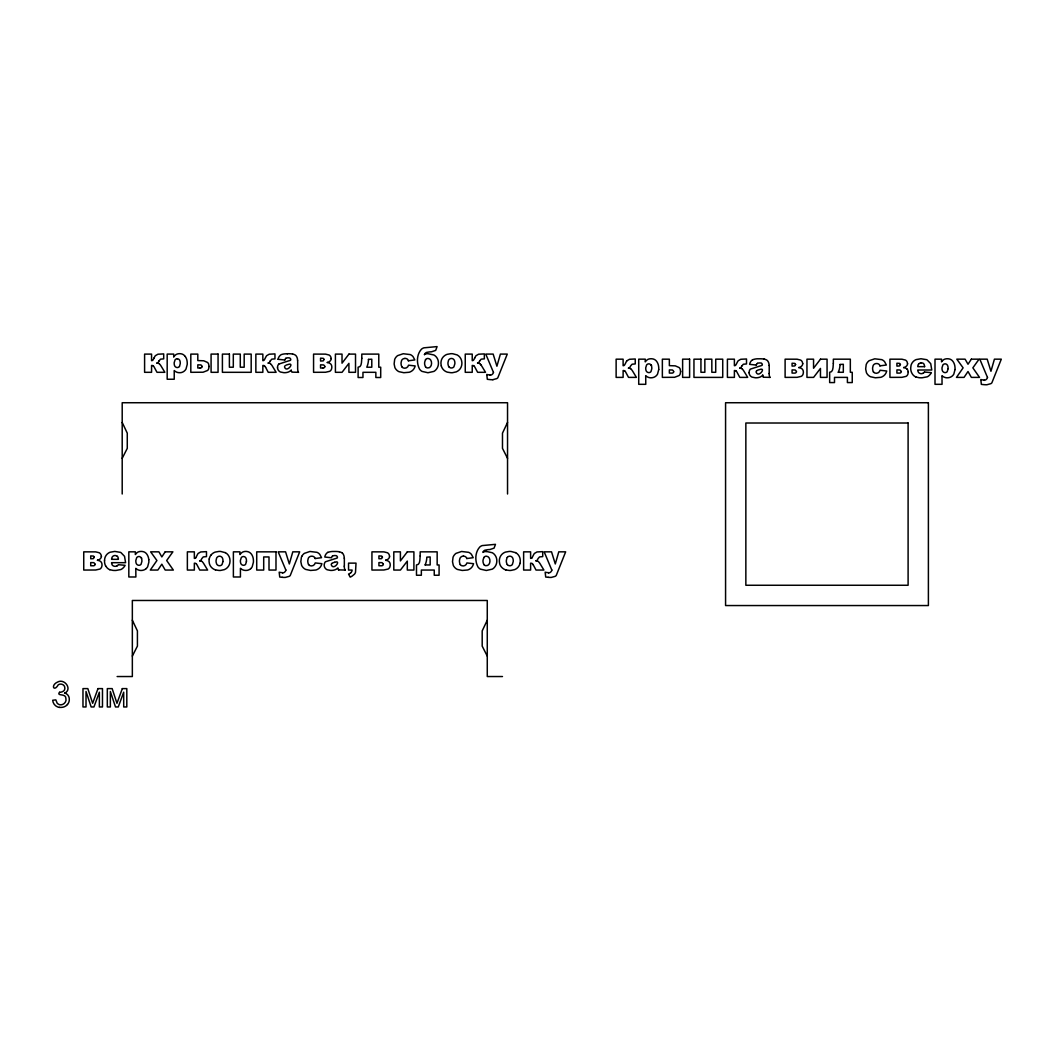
<?xml version="1.0" encoding="UTF-8"?>
<svg xmlns="http://www.w3.org/2000/svg" width="1054" height="1054" viewBox="0 0 1054 1054"><rect width="100%" height="100%" fill="white"/><g stroke="black" fill="none" stroke-linecap="round" stroke-linejoin="round"><path stroke-width="1.5" d="M104.491 560.451L104.873 558.001A8.735 8.735 0 0 1 110.038 552.243L114.781 551.426L120.354 552.336A7.905 7.905 0 0 1 120.946 552.612L124.543 556.328L125.584 562.678L111.579 562.678A4.875 4.875 0 0 0 112.422 565.234A3.755 3.755 0 0 0 116.954 565.866M209.245 559.002L209.114 559.977A11.752 11.752 0 0 0 209.074 561.545L209.39 563.626A8.643 8.643 0 0 0 211.261 567.144L211.986 567.882A9.236 9.236 0 0 0 215.53 569.898M519.991 563.376L520.228 561.927A12.081 12.081 0 0 0 520.254 560.425L520.228 559.977A8.985 8.985 0 0 0 515.59 552.586M507.541 422.456L502.481 433.154L502.481 448.358L507.541 458.345M487.264 620.2L482.192 630.898L482.192 646.115L487.264 656.089M154.029 358.004L153.844 358.4A11.739 11.739 0 0 1 152.87 360.139A1.924 1.924 0 0 1 151.565 360.652L151.565 354.104L144.596 354.104L144.596 372.312L151.565 372.312L151.565 365.461A3.399 3.399 0 0 1 153.08 365.751M474.682 358.004L474.498 358.4A11.739 11.739 0 0 1 473.523 360.139A1.924 1.924 0 0 1 472.232 360.652L472.232 354.104L465.249 354.104L465.249 372.312L472.232 372.312L472.232 365.461A3.399 3.399 0 0 1 473.733 365.751M122.198 458.345L127.27 448.358L127.27 433.154L122.198 422.456M132.343 656.089L137.415 646.115L137.415 630.898L132.343 620.2M159.035 360.916L160.511 359.177L163.699 358.861L163.699 353.907L157.942 354.21L155.346 355.712A13.728 13.728 0 0 0 154.068 358.017M270.298 360.916L271.774 359.177L274.962 358.861L274.962 353.907L269.205 354.21L266.622 355.712A13.728 13.728 0 0 0 265.344 358.017L265.107 358.4A11.739 11.739 0 0 1 264.146 360.139A1.924 1.924 0 0 1 262.841 360.652L262.841 354.104L255.858 354.104L255.858 372.312L262.841 372.312L262.841 365.461A3.399 3.399 0 0 1 264.356 365.751M479.689 360.916L481.164 359.177L484.353 358.861L484.353 353.907L478.595 354.21L476.013 355.712A13.728 13.728 0 0 0 474.722 358.017M741.845 365.988L743.32 364.249L746.509 363.933L746.509 358.979L740.751 359.282L738.169 360.784A13.728 13.728 0 0 0 736.878 363.09L736.654 363.459A11.739 11.739 0 0 1 735.679 365.198A1.924 1.924 0 0 1 734.388 365.712L734.388 359.177L727.405 359.177L727.405 377.385L734.388 377.385L734.388 370.534A3.399 3.399 0 0 1 735.89 370.824M179.523 366.37L180.234 363.683A12.371 12.371 0 0 0 180.247 362.826A8.103 8.103 0 0 0 180.089 361.39L179.773 360.442A2.925 2.925 0 0 0 179.391 359.849A2.74 2.74 0 0 0 177.296 358.768M626.893 360.784L629.488 359.282L635.246 358.979L635.246 363.933L632.123 364.223L630.648 365.857A9.842 9.842 0 0 1 629.633 367.556A2.095 2.095 0 0 1 628.461 368.109M278.783 364.078L288.032 361.061A19.986 19.986 0 0 0 289.56 360.613C291.958 360.547 290.43 357.346 288.598 357.833A5.507 5.507 0 0 0 285.832 358.294M146.137 568.633L146.69 568.066A7.114 7.114 0 0 0 147.652 566.736L148.838 562.243A17.444 17.444 0 0 0 148.864 560.623L148.798 559.634M250.694 568.633L251.26 568.066A7.114 7.114 0 0 0 252.209 566.736L253.408 562.243A17.444 17.444 0 0 0 253.434 560.623L253.368 559.634A11.133 11.133 0 0 0 251.484 554.193L250.628 553.271A6.245 6.245 0 0 0 247.914 551.703L246.676 551.466A8.88 8.88 0 0 0 245.556 551.426A7.22 7.22 0 0 0 242.407 552.217A9.446 9.446 0 0 0 239.983 554.575L239.917 551.835L233.382 551.835L233.382 576.986L240.431 576.986L240.431 568.29A7.47 7.47 0 0 0 246.57 570.398L246.965 570.385A7.114 7.114 0 0 0 250.747 568.58M350.692 572.796L351.074 572.454A3.781 3.781 0 0 0 352.102 570.056L348.545 570.056L348.545 563.126L356.015 563.126L355.501 572.309A6.14 6.14 0 0 1 354.526 574.114L351.996 576.195A17.259 17.259 0 0 1 350.178 577.118L348.545 574.061A10.948 10.948 0 0 0 350.718 572.823M331.997 563.297L332.616 562.955A13.886 13.886 0 0 1 334.526 562.335M756.851 370.626L757.483 370.27A13.886 13.886 0 0 1 759.381 369.664C766.996 366.66 758.327 378.676 756.1 372.049A1.818 1.818 0 0 1 756.614 370.837M64.557 693.229C72.739 689.527 64.65 678.038 57.562 682.057C50.408 685.245 53.938 692.478 58.326 684.718C60.855 683.005 65.045 684.744 64.847 688.025A5.336 5.336 0 0 1 64.821 688.552L64.689 689.276A3.36 3.36 0 0 1 63.451 691.095L63.253 691.226A6.522 6.522 0 0 1 59.683 692.254M334.513 562.322C342.142 559.345 333.433 571.308 331.246 564.72A1.818 1.818 0 0 1 331.76 563.508M408.241 360.811L414.815 359.941L413.089 356.687A7.747 7.747 0 0 0 411.534 355.277A7.246 7.246 0 0 0 410.23 354.579L403.208 353.736L397.608 355.633A10.54 10.54 0 0 0 396.699 356.423A8.524 8.524 0 0 0 395.066 358.597A7.51 7.51 0 0 0 394.657 359.598L394.13 363.946L394.894 367.609A8.893 8.893 0 0 0 397.081 370.441A8.076 8.076 0 0 0 399.031 371.693L403.84 372.708L409.136 372.26A8.603 8.603 0 0 0 410.652 371.68L411.534 371.166A8.05 8.05 0 0 0 413.379 369.546A8.88 8.88 0 0 0 414.657 367.424L415.171 365.949L408.544 365.185A3.939 3.939 0 0 1 401.785 366.924M879.787 365.883L886.361 365.013L884.635 361.746A7.747 7.747 0 0 0 883.081 360.349A7.246 7.246 0 0 0 881.776 359.651L874.754 358.808L869.155 360.705A10.54 10.54 0 0 0 868.246 361.496A8.524 8.524 0 0 0 866.612 363.67A7.51 7.51 0 0 0 866.19 364.671L865.663 369.019L866.441 372.681A8.893 8.893 0 0 0 868.628 375.514A8.076 8.076 0 0 0 870.578 376.765L875.387 377.78L880.683 377.332A8.603 8.603 0 0 0 882.198 376.752L883.081 376.238A8.05 8.05 0 0 0 884.925 374.605A8.88 8.88 0 0 0 886.203 372.497L886.717 371.021L880.077 370.257A3.939 3.939 0 0 1 873.331 371.996M314.962 558.567L321.536 557.685L319.81 554.43A7.747 7.747 0 0 0 318.255 553.021A7.246 7.246 0 0 0 316.951 552.322L309.929 551.479L304.329 553.376A10.54 10.54 0 0 0 303.42 554.167A8.524 8.524 0 0 0 301.787 556.341M466.632 558.567L473.206 557.685L471.481 554.43A7.747 7.747 0 0 0 469.913 553.021A7.246 7.246 0 0 0 468.608 552.322L461.586 551.479L455.987 553.376A10.54 10.54 0 0 0 455.078 554.167A8.524 8.524 0 0 0 453.444 556.341A7.51 7.51 0 0 0 453.036 557.342L452.509 561.69L453.286 565.352A8.893 8.893 0 0 0 455.46 568.185A8.076 8.076 0 0 0 457.41 569.437L462.219 570.451L467.515 570.003A8.603 8.603 0 0 0 469.03 569.423L469.926 568.91A8.05 8.05 0 0 0 471.757 567.289A8.88 8.88 0 0 0 473.048 565.168L473.562 563.692L466.922 562.941A3.939 3.939 0 0 1 460.176 564.667M492.89 379.677L496.777 378.61A5.072 5.072 0 0 0 497.528 378.057A4.321 4.321 0 0 0 497.844 377.727L507.264 354.091L500.386 354.091L496.908 366.225L493.153 354.091L485.775 354.091L493.43 372.312M924.661 366.66L917.784 366.66A5.217 5.217 0 0 1 918.521 364.17M200.102 368.017L197.809 368.017L197.809 364.829L200.945 364.934L201.999 366.094M322.84 368.017L320.548 368.017L320.548 364.829L323.683 364.934L324.737 366.094M298.532 372.312L291.892 372.141A6.443 6.443 0 0 1 291.233 370.455M838.325 372.286L843.319 372.286L843.319 364.276L839.972 364.486M770.079 377.385L763.439 377.213M425.17 564.957L430.164 564.957L430.164 556.947L426.817 557.158A20.764 20.764 0 0 1 425.131 564.944M338.571 569.885L345.225 570.056M117.126 676.536L132.343 676.536L132.343 600.477L487.264 600.477L487.264 676.536L502.481 676.536M486.316 551.44L492.218 552.718A8.116 8.116 0 0 1 494.142 554.14L494.458 554.483A9.078 9.078 0 0 1 496.724 559.41L496.777 559.885A11.607 11.607 0 0 1 496.803 561.374L496.724 562.335A9.539 9.539 0 0 1 494.155 567.684A8.05 8.05 0 0 1 492.244 569.16L486.316 570.477L480.44 569.147A7.892 7.892 0 0 1 478.885 568.001A7.259 7.259 0 0 1 477.936 566.894C474.735 560.86 475.025 552.164 479.807 546.986A7.154 7.154 0 0 1 482.245 545.577L495.485 544.338L494.076 548.133L489.873 549.542A37.852 37.852 0 0 0 487.738 549.674L484.906 550.214A3.478 3.478 0 0 0 482.877 552.388A5.942 5.942 0 0 1 486.316 551.532M59.459 692.254C56.244 696.615 66.033 692.86 65.901 698.512C67.127 703.031 61.079 706.891 57.627 703.664A4.15 4.15 0 0 1 57.179 703.176L55.809 699.856L52.7 700.264A7.865 7.865 0 0 0 59.525 707.445M924.49 372.022L931.367 372.668A10.158 10.158 0 0 1 927.876 376.502A7.128 7.128 0 0 1 926.967 376.884L922.171 377.767A26.679 26.679 0 0 1 921.156 377.793A21.014 21.014 0 0 1 919.048 377.701L916.005 377.016M548.146 577.315L545.708 577.039L545.155 572.164A11.186 11.186 0 0 0 548.515 572.625M282.182 577.315L279.732 577.039L279.178 572.164A11.186 11.186 0 0 0 282.551 572.625M59.538 707.339L60.341 707.392A11.212 11.212 0 0 0 61.659 707.366L62.529 707.26A8.274 8.274 0 0 0 66.889 705.113A8.84 8.84 0 0 0 67.443 704.507M756.324 365.066L749.657 364.355A6.917 6.917 0 0 1 752.648 359.651M278.111 359.295L284.778 359.994M505.801 569.911L509.227 570.451A16.956 16.956 0 0 0 510.966 570.425L514.629 569.621A8.906 8.906 0 0 0 517.488 567.79A8.933 8.933 0 0 0 520.004 563.376M215.517 569.911L218.955 570.451A16.956 16.956 0 0 0 220.694 570.425L224.357 569.621A8.933 8.933 0 0 0 229.732 563.376L229.943 561.927A12.081 12.081 0 0 0 229.983 560.425L229.956 559.977A8.985 8.985 0 0 0 225.319 552.586M109.827 569.687L112.87 570.372A21.014 21.014 0 0 0 114.978 570.464A26.679 26.679 0 0 0 115.993 570.451L120.788 569.555A7.128 7.128 0 0 0 121.658 569.12A10.158 10.158 0 0 0 125.123 565.3L118.311 564.707A4.756 4.756 0 0 1 116.994 565.958M515.551 552.665L511.085 551.479A17.325 17.325 0 0 0 509.161 551.44L505.459 552.098A9.183 9.183 0 0 0 502.152 554.127A9.591 9.591 0 0 0 501.493 554.826A8.933 8.933 0 0 0 499.517 559.002L499.385 559.977A11.752 11.752 0 0 0 499.359 561.545L499.662 563.626A8.643 8.643 0 0 0 501.533 567.144L502.271 567.882A9.236 9.236 0 0 0 505.801 569.898M225.266 552.665L220.8 551.479A17.325 17.325 0 0 0 218.889 551.44L215.187 552.098A9.183 9.183 0 0 0 211.867 554.127A9.591 9.591 0 0 0 211.222 554.826M736.035 370.942L736.114 370.995A4.624 4.624 0 0 1 737.089 372.365L739.803 377.385L747.681 377.385L744.374 371.904A27.496 27.496 0 0 0 743.136 369.994L742.2 368.913M624.772 370.942L624.851 370.995A4.624 4.624 0 0 1 625.826 372.365L628.54 377.385L636.405 377.385L633.098 371.904A27.496 27.496 0 0 0 631.86 369.994L630.924 368.913M473.878 365.87L473.957 365.922A4.624 4.624 0 0 1 474.932 367.293L477.646 372.312L485.525 372.312L482.205 366.832A27.496 27.496 0 0 0 480.967 364.921M264.501 365.87L264.567 365.922A4.624 4.624 0 0 1 265.555 367.293M153.225 365.87L153.304 365.922A4.624 4.624 0 0 1 154.279 367.293L156.993 372.312L164.859 372.312L161.552 366.832A27.496 27.496 0 0 0 160.313 364.921L159.378 363.841M480.031 363.841L480.967 364.921M538.423 561.584L539.358 562.665A27.496 27.496 0 0 1 540.583 564.588L543.904 570.056L536.025 570.056L533.35 565.023M270.654 363.841L271.589 364.921A27.496 27.496 0 0 1 272.815 366.845L276.135 372.312L268.256 372.312L265.582 367.279M202.157 561.584L203.093 562.665A27.496 27.496 0 0 1 204.318 564.588L207.638 570.056L199.773 570.056L197.098 565.023A4.624 4.624 0 0 0 196.11 563.64M185.227 356.476L184.424 355.527A6.245 6.245 0 0 0 181.71 353.946L180.471 353.722A8.88 8.88 0 0 0 179.351 353.683A7.22 7.22 0 0 0 176.189 354.473A9.446 9.446 0 0 0 173.778 356.832M338.624 569.964L338.677 570.056A6.443 6.443 0 0 1 337.926 568.198L337.926 567.922A9.275 9.275 0 0 1 335.212 569.74A11.752 11.752 0 0 1 330.482 570.412L327.148 569.753A5.086 5.086 0 0 1 325.936 568.962A4.98 4.98 0 0 1 324.224 565.511A5.125 5.125 0 0 1 325.409 561.782L334.711 558.804A19.986 19.986 0 0 0 336.252 558.356C338.65 558.304 337.135 555.063 335.291 555.577A5.507 5.507 0 0 0 332.511 556.038M651.306 365.514L651.635 366.463A8.103 8.103 0 0 1 651.794 367.899A12.371 12.371 0 0 1 651.78 368.742L650.977 371.575A2.648 2.648 0 0 1 649.08 372.602A3.043 3.043 0 0 1 646.616 371.548A3.452 3.452 0 0 1 645.957 370.204A7.075 7.075 0 0 1 645.733 368.32A11.027 11.027 0 0 1 645.733 367.754L646.616 364.921A2.938 2.938 0 0 1 648.842 363.854A2.74 2.74 0 0 1 650.937 364.921M141.407 558.185L141.723 559.134A8.103 8.103 0 0 1 141.882 560.57A12.371 12.371 0 0 1 141.882 561.426L141.065 564.246A2.648 2.648 0 0 1 139.181 565.273A3.043 3.043 0 0 1 136.717 564.219A3.452 3.452 0 0 1 136.058 562.876A7.075 7.075 0 0 1 135.834 560.991A11.027 11.027 0 0 1 135.834 560.425L136.717 557.606A2.938 2.938 0 0 1 138.944 556.525A2.74 2.74 0 0 1 141.025 557.592M987.453 377.385L979.812 359.164L987.19 359.164L990.944 371.285L994.423 359.164L1001.3 359.164L991.88 382.8A4.321 4.321 0 0 1 991.564 383.129A5.072 5.072 0 0 1 990.813 383.682L986.913 384.75A23.728 23.728 0 0 1 983.804 384.631L981.353 384.367L980.8 379.493A11.186 11.186 0 0 0 984.159 379.954M551.809 570.056L544.167 551.835L551.532 551.835L555.287 563.969L558.778 551.835L565.655 551.835L556.235 575.471A4.321 4.321 0 0 1 555.906 575.8A5.072 5.072 0 0 1 555.168 576.354L551.268 577.421A23.728 23.728 0 0 1 548.159 577.302M285.845 570.056L278.19 551.835L285.568 551.835L289.323 563.969L292.801 551.835L299.679 551.835L290.258 575.471A4.321 4.321 0 0 1 289.942 575.8A5.072 5.072 0 0 1 289.191 576.354L285.305 577.421A23.728 23.728 0 0 1 282.182 577.302M441.283 365.883L440.967 363.801A11.752 11.752 0 0 1 440.994 362.233L441.125 361.258A8.933 8.933 0 0 1 443.102 357.069A9.591 9.591 0 0 1 443.774 356.384A9.183 9.183 0 0 1 447.08 354.355L450.783 353.696A17.325 17.325 0 0 1 452.693 353.736L457.159 354.921A8.985 8.985 0 0 1 461.823 362.233L461.876 362.681A12.081 12.081 0 0 1 461.836 364.17L461.612 365.633A8.933 8.933 0 0 1 456.224 371.878L452.588 372.681A16.956 16.956 0 0 1 450.848 372.708L447.41 372.167A9.236 9.236 0 0 1 443.866 370.152L443.154 369.401A8.643 8.643 0 0 1 441.283 365.883M673.546 371.166L672.492 370.007L669.356 369.901L669.356 373.09L671.635 373.09A1.897 1.897 0 0 0 673.835 371.614M901.104 371.166L900.05 370.007L896.914 369.901L896.914 373.09L899.207 373.09A1.884 1.884 0 0 0 901.381 371.601M796.271 371.166L795.23 370.007L792.081 369.901L792.081 373.09L794.387 373.09A1.884 1.884 0 0 0 796.56 371.601M383.116 563.837L382.062 562.678L378.926 562.572L378.926 565.761L381.232 565.761A1.884 1.884 0 0 0 383.392 564.285M94.913 563.837L93.872 562.678L90.723 562.572L90.723 565.761L93.029 565.761A1.884 1.884 0 0 0 95.203 564.285M291.273 370.362L291.233 370.086A9.275 9.275 0 0 1 288.519 371.996A11.752 11.752 0 0 1 283.803 372.668L280.456 372.009A5.086 5.086 0 0 1 279.244 371.219A4.98 4.98 0 0 1 277.531 367.767M762.78 375.145L762.832 375.514A6.443 6.443 0 0 0 763.386 377.227M903.66 367.622L903.66 367.688A5.52 5.52 0 0 1 907.007 369.005M798.84 367.622L798.84 367.688A5.52 5.52 0 0 1 802.186 369.005A4.282 4.282 0 0 1 803.346 371.943A7.062 7.062 0 0 1 803.346 372.813L803.043 374.21A4.111 4.111 0 0 1 801.87 375.922A3.939 3.939 0 0 1 801.185 376.383L797.074 377.332L785.111 377.385L785.111 359.177L797.087 359.203L800.579 360.073A4.479 4.479 0 0 1 801.198 360.494A3.821 3.821 0 0 1 802.581 363.103A4.888 4.888 0 0 1 802.608 363.604M769.209 365.461L769.209 373.498M507.541 493.997L507.541 402.733L122.198 402.733L122.198 493.997M385.685 560.293L385.685 560.359A5.52 5.52 0 0 1 389.031 561.677A4.282 4.282 0 0 1 390.191 564.615A7.062 7.062 0 0 1 390.191 565.484L389.888 566.881A4.111 4.111 0 0 1 388.715 568.593A3.939 3.939 0 0 1 388.03 569.068L383.906 570.003L371.943 570.056L371.943 551.848L383.919 551.874L387.411 552.744A4.479 4.479 0 0 1 388.03 553.166A3.821 3.821 0 0 1 389.427 555.774A4.888 4.888 0 0 1 389.44 556.275M368.439 359.414L371.785 359.203L371.785 367.214L366.792 367.214A20.764 20.764 0 0 0 368.492 359.414M344.342 558.133L344.342 566.182M327.307 362.55L327.307 362.616A5.52 5.52 0 0 1 330.653 363.933A4.282 4.282 0 0 1 331.799 366.871A7.062 7.062 0 0 1 331.799 367.741L331.496 369.137A4.111 4.111 0 0 1 330.324 370.85A3.939 3.939 0 0 1 329.638 371.324L325.528 372.26L313.565 372.312L313.565 354.104L325.541 354.131L329.032 355A4.479 4.479 0 0 1 329.652 355.422A3.821 3.821 0 0 1 331.035 358.031A4.888 4.888 0 0 1 331.061 358.531M297.663 360.389L297.663 368.439A9.947 9.947 0 0 0 298.414 372.365M173.712 356.792L173.712 354.091L167.178 354.091L167.178 379.242L174.226 379.242L174.226 370.547A7.47 7.47 0 0 0 180.353 372.655L180.761 372.642A7.049 7.049 0 0 0 184.503 370.889L185.056 370.323A7.114 7.114 0 0 0 186.005 368.992L187.204 364.486A17.444 17.444 0 0 0 187.23 362.879L187.164 361.891A11.133 11.133 0 0 0 185.28 356.45M97.482 560.293L97.482 560.359A5.52 5.52 0 0 1 100.828 561.677A4.282 4.282 0 0 1 101.988 564.615A7.062 7.062 0 0 1 101.988 565.484L101.685 566.881A4.111 4.111 0 0 1 100.512 568.593A3.939 3.939 0 0 1 99.827 569.068L95.716 570.003L83.74 570.056L83.74 551.848L95.716 551.874L99.208 552.744A4.479 4.479 0 0 1 99.827 553.166A3.821 3.821 0 0 1 101.224 555.774A4.888 4.888 0 0 1 101.237 556.275M67.443 704.507A7.47 7.47 0 0 0 69.261 700.291L69.274 699.882A6.469 6.469 0 0 0 64.637 692.926M628.461 368.189A5.613 5.613 0 0 1 630.635 368.663M626.866 360.771A13.728 13.728 0 0 0 625.615 363.09L625.391 363.459A11.739 11.739 0 0 1 624.416 365.198A1.924 1.924 0 0 1 623.112 365.712L623.112 359.177L616.129 359.177L616.129 377.385L623.112 377.385L623.112 370.534A3.399 3.399 0 0 1 624.627 370.824M651.148 364.947A2.938 2.938 0 0 1 651.517 365.54M739.737 368.189A5.613 5.613 0 0 1 741.897 368.663M739.737 368.109A2.095 2.095 0 0 0 740.896 367.569A9.842 9.842 0 0 0 741.818 365.975M756.39 365.079A3.281 3.281 0 0 1 757.352 363.393M757.365 363.366A5.507 5.507 0 0 1 760.132 362.998C761.818 362.247 763.544 365.501 761.265 365.633A19.986 19.986 0 0 1 759.578 366.133L750.316 369.15A5.125 5.125 0 0 0 749.157 372.826M749.078 372.773A5.086 5.086 0 0 0 752.003 377.082L755.336 377.78A11.752 11.752 0 0 0 760.066 377.082A9.275 9.275 0 0 0 762.753 375.132M769.96 377.437A9.947 9.947 0 0 1 769.091 373.498M769.051 365.448A6.719 6.719 0 0 0 767.338 360.521A6.574 6.574 0 0 0 764.11 359.124M764.124 359.058A31.277 31.277 0 0 0 758.827 358.808A15.309 15.309 0 0 0 752.74 359.717M802.858 363.643A4.493 4.493 0 0 1 798.827 367.464M840.038 364.486A20.764 20.764 0 0 1 838.286 372.273M873.529 371.812A3.913 3.913 0 0 1 872.817 370.297L872.607 368.821A10.29 10.29 0 0 1 872.646 367.648L873.107 365.685A3.689 3.689 0 0 1 873.674 364.776A3.676 3.676 0 0 1 876.48 363.538A3.465 3.465 0 0 1 880.024 365.804M907.678 363.643A4.493 4.493 0 0 1 903.647 367.464M907.428 363.604A4.888 4.888 0 0 0 907.402 363.103A3.821 3.821 0 0 0 906.032 360.481A4.479 4.479 0 0 0 905.399 360.073L901.908 359.203L889.932 359.177L889.932 377.385L901.895 377.332L906.005 376.383A3.939 3.939 0 0 0 906.69 375.922A4.111 4.111 0 0 0 907.863 374.21L908.166 372.813A7.062 7.062 0 0 0 908.192 371.943M907.02 369.019A4.282 4.282 0 0 1 908.166 371.943M915.979 377.068A8.379 8.379 0 0 1 912.066 373.511A10.184 10.184 0 0 1 910.735 367.78L911.051 365.33A8.735 8.735 0 0 1 913.396 361.39A8.748 8.748 0 0 1 916.189 359.585L920.959 358.755L926.545 359.664A7.905 7.905 0 0 1 927.125 359.941L930.722 363.656L931.762 370.007L917.77 370.007A4.875 4.875 0 0 0 918.601 372.549A3.755 3.755 0 0 0 923.133 373.195M924.463 372.009A4.756 4.756 0 0 1 923.185 373.274M924.542 366.66A4.993 4.993 0 0 0 923.581 363.564A3.346 3.346 0 0 0 921.051 362.932M918.561 364.183A3.307 3.307 0 0 1 921.038 362.866M987.532 377.398A3.992 3.992 0 0 1 984.212 380.362M101.5 556.314A4.493 4.493 0 0 1 97.469 560.135M105.782 566.235A10.184 10.184 0 0 1 104.557 560.451M109.8 569.74A8.379 8.379 0 0 1 105.887 566.182M117.402 556.235A4.993 4.993 0 0 1 118.364 559.331L111.605 559.331A5.217 5.217 0 0 1 112.343 556.841A3.307 3.307 0 0 1 117.073 556.235M146.19 568.58A7.114 7.114 0 0 1 142.409 570.346L142 570.425A7.47 7.47 0 0 1 135.808 568.356L135.874 576.986L128.825 576.986L128.825 551.835L135.36 551.835L135.36 554.536A9.446 9.446 0 0 1 137.797 552.164A7.22 7.22 0 0 1 140.999 551.44A8.88 8.88 0 0 1 142.119 551.466L143.344 551.703A6.245 6.245 0 0 1 146.071 553.271L146.875 554.22A11.133 11.133 0 0 1 148.772 559.634M141.249 557.619A2.938 2.938 0 0 1 141.618 558.212M199.693 560.86A5.613 5.613 0 0 1 201.867 561.334M199.693 560.781A2.095 2.095 0 0 0 200.866 560.241A9.842 9.842 0 0 0 201.788 558.646L203.277 556.92L206.479 556.604L206.479 551.65L200.721 551.953L198.126 553.455A13.728 13.728 0 0 0 196.848 555.761L196.624 556.143A11.739 11.739 0 0 1 195.649 557.882M195.649 557.895A1.924 1.924 0 0 1 194.344 558.396L194.344 551.848L187.362 551.848L187.362 570.056L194.344 570.056L194.344 563.205A3.399 3.399 0 0 1 195.86 563.495M209.232 559.002A8.933 8.933 0 0 1 211.208 554.826M285.924 570.069A3.992 3.992 0 0 1 282.604 573.033M308.506 564.667A3.939 3.939 0 0 0 315.238 562.928L321.892 563.692L321.391 565.168A8.88 8.88 0 0 1 320.1 567.289A8.05 8.05 0 0 1 318.255 568.91L317.373 569.423A8.603 8.603 0 0 1 315.857 570.016L310.561 570.451L305.752 569.437A8.076 8.076 0 0 1 303.802 568.198A8.893 8.893 0 0 1 301.615 565.352L300.838 561.69L301.378 557.342A7.51 7.51 0 0 1 301.787 556.354M308.703 564.496A3.913 3.913 0 0 1 307.992 562.981L307.781 561.492A10.29 10.29 0 0 1 307.821 560.32L308.282 558.356A3.689 3.689 0 0 1 308.848 557.447A3.676 3.676 0 0 1 311.655 556.209A3.465 3.465 0 0 1 315.199 558.488M332.497 556.077A3.281 3.281 0 0 0 331.523 557.75L324.79 557.039A6.917 6.917 0 0 1 327.794 552.322M345.093 570.109A9.947 9.947 0 0 1 344.236 566.182M342.484 553.192A6.719 6.719 0 0 1 344.197 558.119M339.256 551.809A6.574 6.574 0 0 1 342.445 553.218M339.256 551.729A31.277 31.277 0 0 0 333.973 551.479A15.309 15.309 0 0 0 327.886 552.388M389.69 556.314A4.493 4.493 0 0 1 385.672 560.135M460.374 564.496A3.913 3.913 0 0 1 459.663 562.981L459.452 561.492A10.29 10.29 0 0 1 459.478 560.32L459.952 558.356A3.689 3.689 0 0 1 463.431 556.143M463.312 556.156A3.465 3.465 0 0 1 466.856 558.488M483.786 557.526A3.004 3.004 0 0 1 485.999 556.222A4.137 4.137 0 0 1 486.421 556.209C491.322 556.42 491.072 566.182 485.947 565.682A2.978 2.978 0 0 1 483.891 564.615M483.984 564.549A6.35 6.35 0 0 1 483.984 557.658M507.33 564.588A3.307 3.307 0 0 1 506.895 563.916L506.394 562.125A10.329 10.329 0 0 1 506.355 560.399L506.895 558.067A3.373 3.373 0 0 1 507.33 557.408M507.317 564.588A3.254 3.254 0 0 0 512.31 564.615L513.232 561.518A11.963 11.963 0 0 0 513.245 560.623A9.051 9.051 0 0 0 513.153 559.555L512.863 558.422A3.557 3.557 0 0 0 512.284 557.382A3.175 3.175 0 0 0 509.859 556.196A3.32 3.32 0 0 0 507.317 557.382M532.375 563.64A4.624 4.624 0 0 1 533.324 565.049M535.959 560.86A5.613 5.613 0 0 1 538.12 561.334M535.959 560.781A2.095 2.095 0 0 0 537.118 560.241A9.842 9.842 0 0 0 538.041 558.646L539.543 556.92L542.731 556.604L542.731 551.65L536.987 551.953L534.391 553.455A13.728 13.728 0 0 0 533.113 555.761L532.876 556.143A11.739 11.739 0 0 1 531.914 557.882M531.914 557.895A1.924 1.924 0 0 1 530.61 558.396L530.61 551.848L523.627 551.848L523.627 570.056L530.61 570.056L530.61 563.205A3.399 3.399 0 0 1 532.125 563.495M551.888 570.069A3.992 3.992 0 0 1 548.567 573.033M493.509 372.325A3.992 3.992 0 0 1 490.189 375.29M490.136 374.881A11.186 11.186 0 0 1 486.764 374.433L487.317 379.295L489.767 379.572A23.728 23.728 0 0 0 492.89 379.717M477.581 363.116A5.613 5.613 0 0 1 479.741 363.59M477.581 363.037A2.095 2.095 0 0 0 478.74 362.497A9.842 9.842 0 0 0 479.662 360.903M448.938 366.845A3.307 3.307 0 0 1 448.517 366.173L448.016 364.368A10.329 10.329 0 0 1 447.976 362.655L448.517 360.323A3.373 3.373 0 0 1 448.951 359.664A3.32 3.32 0 0 1 451.468 358.465A3.175 3.175 0 0 1 453.892 359.638A3.557 3.557 0 0 1 454.485 360.679L454.775 361.812A9.051 9.051 0 0 1 454.867 362.879A11.963 11.963 0 0 1 454.854 363.775L453.892 366.858A3.254 3.254 0 0 1 448.925 366.845M425.394 359.783A3.004 3.004 0 0 1 427.621 358.479A4.137 4.137 0 0 1 428.043 358.465C432.944 358.676 432.68 368.439 427.568 367.938A2.978 2.978 0 0 1 425.5 366.871M425.605 366.805A6.35 6.35 0 0 1 425.592 359.915M424.485 354.645A3.478 3.478 0 0 1 426.501 352.431L429.36 351.931A37.852 37.852 0 0 1 431.481 351.799L435.697 350.389L437.094 346.595L423.866 347.833A7.154 7.154 0 0 0 421.416 349.243C416.646 354.421 416.356 363.116 419.558 369.15A7.259 7.259 0 0 0 420.506 370.257A7.892 7.892 0 0 0 422.048 371.403L427.937 372.734L433.853 371.416A8.05 8.05 0 0 0 435.763 369.941A9.539 9.539 0 0 0 438.359 364.592L438.424 363.63A11.607 11.607 0 0 0 438.398 362.141L438.345 361.667A9.078 9.078 0 0 0 436.092 356.726L435.75 356.397A8.116 8.116 0 0 0 433.84 354.974L427.937 353.696A5.942 5.942 0 0 0 424.433 354.552M401.982 366.739A3.913 3.913 0 0 1 401.271 365.237L401.06 363.749A10.29 10.29 0 0 1 401.1 362.576L401.561 360.613A3.689 3.689 0 0 1 402.127 359.704A3.676 3.676 0 0 1 404.934 358.465M404.934 358.413A3.465 3.465 0 0 1 408.478 360.731M325.014 366.542A1.884 1.884 0 0 1 322.853 367.965M331.312 358.571A4.493 4.493 0 0 1 327.293 362.392M285.924 365.185A13.886 13.886 0 0 1 287.834 364.592C295.568 361.667 286.451 373.59 284.554 366.976A1.818 1.818 0 0 1 285.067 365.764M284.843 360.007A3.281 3.281 0 0 1 285.805 358.334M277.545 367.899A5.086 5.086 0 0 1 278.651 364.197M297.505 360.376A6.719 6.719 0 0 0 295.792 355.448A6.574 6.574 0 0 0 292.564 354.065M287.281 353.736A31.277 31.277 0 0 1 292.577 353.986M287.268 353.854A15.309 15.309 0 0 0 281.194 354.645A6.917 6.917 0 0 0 278.058 359.282M268.19 363.116A5.613 5.613 0 0 1 270.351 363.59M268.19 363.037A2.095 2.095 0 0 0 269.35 362.497A9.842 9.842 0 0 0 270.272 360.903M202.289 366.542A1.897 1.897 0 0 1 200.102 367.951M179.43 366.502A2.648 2.648 0 0 1 177.533 367.53A3.043 3.043 0 0 1 175.069 366.476A3.452 3.452 0 0 1 174.424 365.132A7.075 7.075 0 0 1 174.187 363.248A11.027 11.027 0 0 1 174.187 362.681L175.069 359.862A2.938 2.938 0 0 1 177.296 358.782M156.927 363.116A5.613 5.613 0 0 1 159.088 363.59M156.914 363.037A2.095 2.095 0 0 0 158.087 362.497A9.842 9.842 0 0 0 159.009 360.903M361.799 358.228C361.43 361.193 362.009 367.24 358.11 367.214L358.11 377.503L362.958 377.503L362.958 372.312L375.856 372.312L375.856 377.503L380.705 377.503L380.705 367.214L378.781 367.214L378.781 354.104L361.799 354.104L361.799 358.228M420.177 555.972C419.808 558.936 420.401 564.984 416.488 564.957L416.488 575.247L421.35 575.247L421.35 570.056L434.248 570.056L434.248 575.247L439.083 575.247L439.083 564.957L437.16 564.957L437.16 551.848L420.177 551.848L420.177 555.972M833.345 363.301C832.976 366.265 833.556 372.312 829.656 372.286L829.656 382.576L834.504 382.576L834.504 377.385L847.403 377.385L847.403 382.576L852.238 382.576L852.238 372.286L850.328 372.286L850.328 359.177L833.345 359.177L833.345 363.301M94.241 557.184L93.411 558.633L90.723 558.778L90.723 555.906L93.516 556.077L94.241 557.184M324.065 359.44L323.235 360.89L320.548 361.035L320.548 358.162L323.341 358.334L324.065 359.44M382.444 557.184L381.614 558.633L378.926 558.778L378.926 555.906L381.719 556.077L382.444 557.184M795.599 364.513L794.782 365.949L792.081 366.107L792.081 363.235L794.874 363.406L795.599 364.513M900.419 364.513L899.602 365.949L896.914 366.107L896.914 363.235L899.694 363.406L900.419 364.513M209.087 366.476L208.587 369.032A4.532 4.532 0 0 1 207.572 370.468L203.053 372.22L190.814 372.312L190.814 354.104L197.809 354.104L197.809 360.573L203.751 360.784L207.533 362.444A4.585 4.585 0 0 1 208.573 363.893L209.087 366.476M680.634 371.548L680.133 374.104A4.532 4.532 0 0 1 679.119 375.54L674.6 377.292L662.36 377.385L662.36 359.177L669.356 359.177L669.356 365.646L675.298 365.857L679.079 367.517A4.585 4.585 0 0 1 680.12 368.966L680.634 371.548M246.438 561.426L245.635 564.246A2.648 2.648 0 0 1 243.751 565.273A3.043 3.043 0 0 1 241.274 564.219A3.452 3.452 0 0 1 240.628 562.876A7.075 7.075 0 0 1 240.404 560.991A11.027 11.027 0 0 1 240.404 560.425L241.274 557.606A2.938 2.938 0 0 1 243.5 556.525A2.74 2.74 0 0 1 245.595 557.592A2.925 2.925 0 0 1 245.977 558.185L246.293 559.134A8.103 8.103 0 0 1 246.452 560.57A12.371 12.371 0 0 1 246.438 561.426M948.06 368.742L947.256 371.575A2.648 2.648 0 0 1 945.359 372.602A3.043 3.043 0 0 1 942.895 371.548A3.452 3.452 0 0 1 942.236 370.204A7.075 7.075 0 0 1 942.012 368.32A11.027 11.027 0 0 1 942.012 367.754L942.895 364.921A2.938 2.938 0 0 1 945.122 363.854A2.74 2.74 0 0 1 947.217 364.921A2.925 2.925 0 0 1 947.586 365.514L947.915 366.463A8.103 8.103 0 0 1 948.073 367.899A12.371 12.371 0 0 1 948.06 368.742M222.961 561.518L222.012 564.601A3.254 3.254 0 0 1 217.045 564.588A3.307 3.307 0 0 1 216.623 563.916L216.123 562.125A10.329 10.329 0 0 1 216.083 560.399L216.623 558.067A3.373 3.373 0 0 1 217.058 557.408A3.32 3.32 0 0 1 219.575 556.209A3.175 3.175 0 0 1 221.999 557.382A3.557 3.557 0 0 1 222.592 558.422L222.881 559.555A9.051 9.051 0 0 1 222.974 560.623A11.963 11.963 0 0 1 222.961 561.518M658.737 369.559L657.551 374.065A7.114 7.114 0 0 1 656.602 375.395L656.036 375.962A7.114 7.114 0 0 1 652.307 377.675L651.899 377.754A7.47 7.47 0 0 1 645.707 375.672L645.773 384.315L638.724 384.315L638.724 359.164L645.259 359.164L645.259 361.851A9.446 9.446 0 0 1 647.696 359.493A7.22 7.22 0 0 1 650.898 358.768A8.88 8.88 0 0 1 652.018 358.795L653.243 359.019A6.245 6.245 0 0 1 655.97 360.6L656.774 361.548A11.133 11.133 0 0 1 658.671 366.963L658.763 367.951A17.444 17.444 0 0 1 658.737 369.559M955.016 369.559L953.83 374.065A7.114 7.114 0 0 1 952.882 375.395L952.315 375.962A7.114 7.114 0 0 1 948.587 377.675L948.192 377.754A7.47 7.47 0 0 1 941.986 375.672L942.052 384.315L935.003 384.315L935.003 359.164L941.538 359.164L941.538 361.851A9.446 9.446 0 0 1 943.989 359.493A7.22 7.22 0 0 1 947.177 358.768A8.88 8.88 0 0 1 948.297 358.795L949.522 359.019A6.245 6.245 0 0 1 952.249 360.6L953.053 361.548A11.133 11.133 0 0 1 954.95 366.963L955.043 367.951A17.444 17.444 0 0 1 955.016 369.559M97.996 688.605L92.647 703.295L87.825 688.605L82.976 688.605L82.976 706.957L86.02 706.957L86.02 691.464L91.158 706.957L93.938 706.957L99.366 692.175L99.366 706.957L102.475 706.957L102.475 688.605L97.996 688.605M122.33 688.605L116.968 703.295L112.146 688.605L107.31 688.605L107.31 706.957L110.354 706.957L110.354 691.464L115.492 706.957L118.272 706.957L123.7 692.175L123.7 706.957L126.809 706.957L126.809 688.605L122.33 688.605M165.188 551.835L161.829 556.92L158.93 551.835L150.643 551.835L156.914 560.517L150.3 570.056L157.863 570.056L161.829 564.193L165.188 570.056L173.33 570.056L166.677 560.517L172.882 551.835L165.188 551.835M971.366 359.164L968.007 364.236L965.108 359.164L956.821 359.164L963.106 367.846L956.479 377.385L964.041 377.385L968.007 371.509L971.366 377.385L979.522 377.385L972.855 367.846L979.074 359.164L971.366 359.164M348.953 354.104L342.023 363.182L342.023 354.104L335.409 354.104L335.409 372.312L342.049 372.312L348.914 363.353L348.914 372.312L355.514 372.312L355.514 354.104L348.953 354.104M407.331 551.848L400.401 560.926L400.401 551.848L393.801 551.848L393.801 570.056L400.441 570.056L407.305 561.097L407.305 570.056L413.906 570.056L413.906 551.848L407.331 551.848M820.486 359.177L813.556 368.254L813.556 359.177L806.956 359.177L806.956 377.385L813.596 377.385L820.46 368.426L820.46 377.385L827.061 377.385L827.061 359.177L820.486 359.177M218.059 354.091L211.077 354.091L211.077 372.312L218.059 372.312L218.059 354.091M229.39 354.104L222.407 354.104L222.407 372.312L251.181 372.312L251.181 354.104L244.185 354.104L244.185 367.214L240.286 367.214L240.286 354.104L233.303 354.104L233.303 367.214L229.39 367.214L229.39 354.104M689.606 359.164L682.623 359.164L682.623 377.385L689.606 377.385L689.606 359.164M700.936 359.177L693.954 359.177L693.954 377.385L722.728 377.385L722.728 359.177L715.719 359.177L715.719 372.286L711.832 372.286L711.832 359.177L704.849 359.177L704.849 372.286L700.936 372.286L700.936 359.177M928.39 402.733L725.574 402.733L725.574 605.549L928.39 605.549L928.39 402.733M908.1 423.01L745.85 423.01L745.85 585.26L908.1 585.26L908.1 423.01M275.99 551.848L256.715 551.848L256.715 570.056L263.698 570.056L263.698 556.947L269.007 556.947L269.007 570.056L275.99 570.056L275.99 551.848"/></g></svg>
